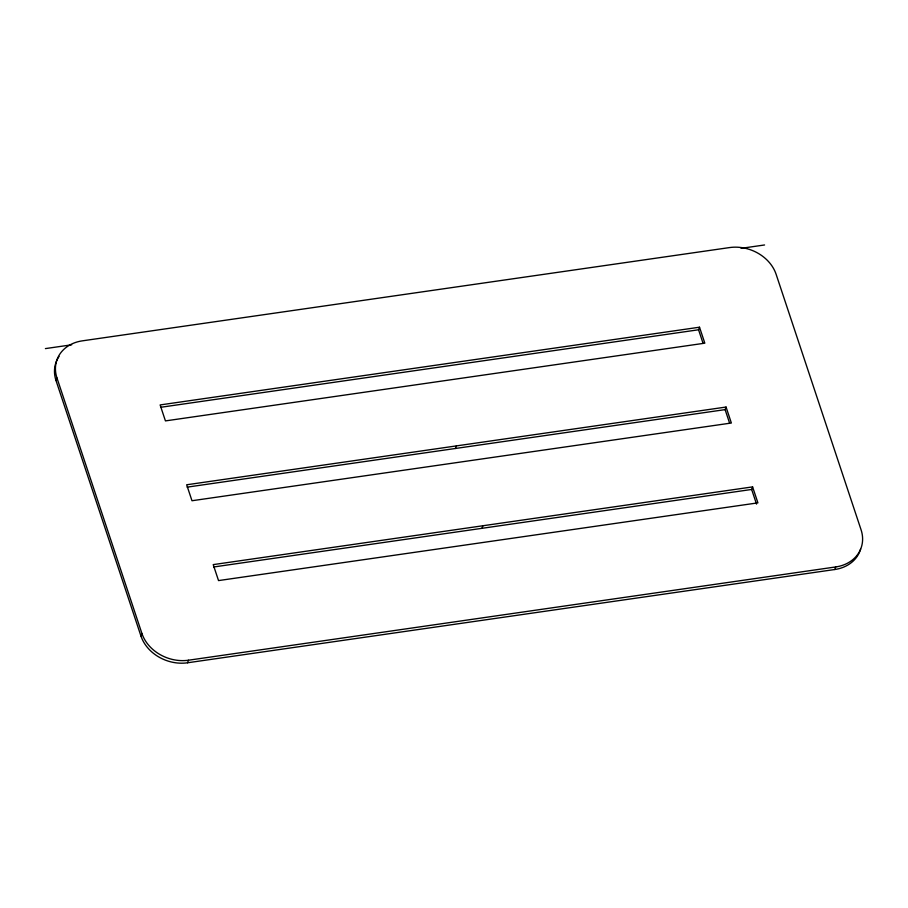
<?xml version="1.0" encoding="UTF-8"?>
<svg xmlns="http://www.w3.org/2000/svg" width="908" height="908" viewBox="0 0 908 908"><rect width="100%" height="100%" fill="white"/><g stroke="black" fill="none" stroke-linecap="round" stroke-linejoin="round"><path stroke-width="1.36" d="M56.012 380.543L56.966 377.966A38.238 31.474 20.2 0 1 82.299 340.852L729.555 247.578A38.238 31.474 20.2 0 1 776.136 274.341L861.079 529.829A38.238 31.474 20.2 0 1 835.735 566.944L834.793 569.509L187.536 662.783A38.238 31.474 20.2 0 1 140.956 636.031L56.012 380.543A38.238 31.474 20.2 0 1 59.043 356.435M140.956 636.031L141.909 633.455L56.966 377.966M187.536 662.783L188.478 660.218L835.735 566.944M455.419 448.484L456.361 445.919M481.966 528.32L482.908 525.755M702.985 343.088L698.57 329.774L699.512 327.209L160.126 404.934L165.438 420.903L704.824 343.179L699.512 327.209M729.533 422.924L725.106 409.621L726.06 407.045L186.673 484.781L191.985 500.739L731.36 423.014L726.06 407.045M756.523 504.099L751.654 489.457L752.596 486.892L213.221 564.617L218.533 580.587L757.908 502.862L752.596 486.892M45.4 348.604L71.675 344.813M741.064 248.349L764.57 244.967M160.591 407.306L698.57 329.774M187.127 487.142L725.106 409.621M213.675 566.978L751.654 489.457M860.625 549.056A38.238 31.474 20.2 0 1 834.793 569.509M188.478 660.218A38.238 31.474 20.2 0 1 141.909 633.455"/></g></svg>
